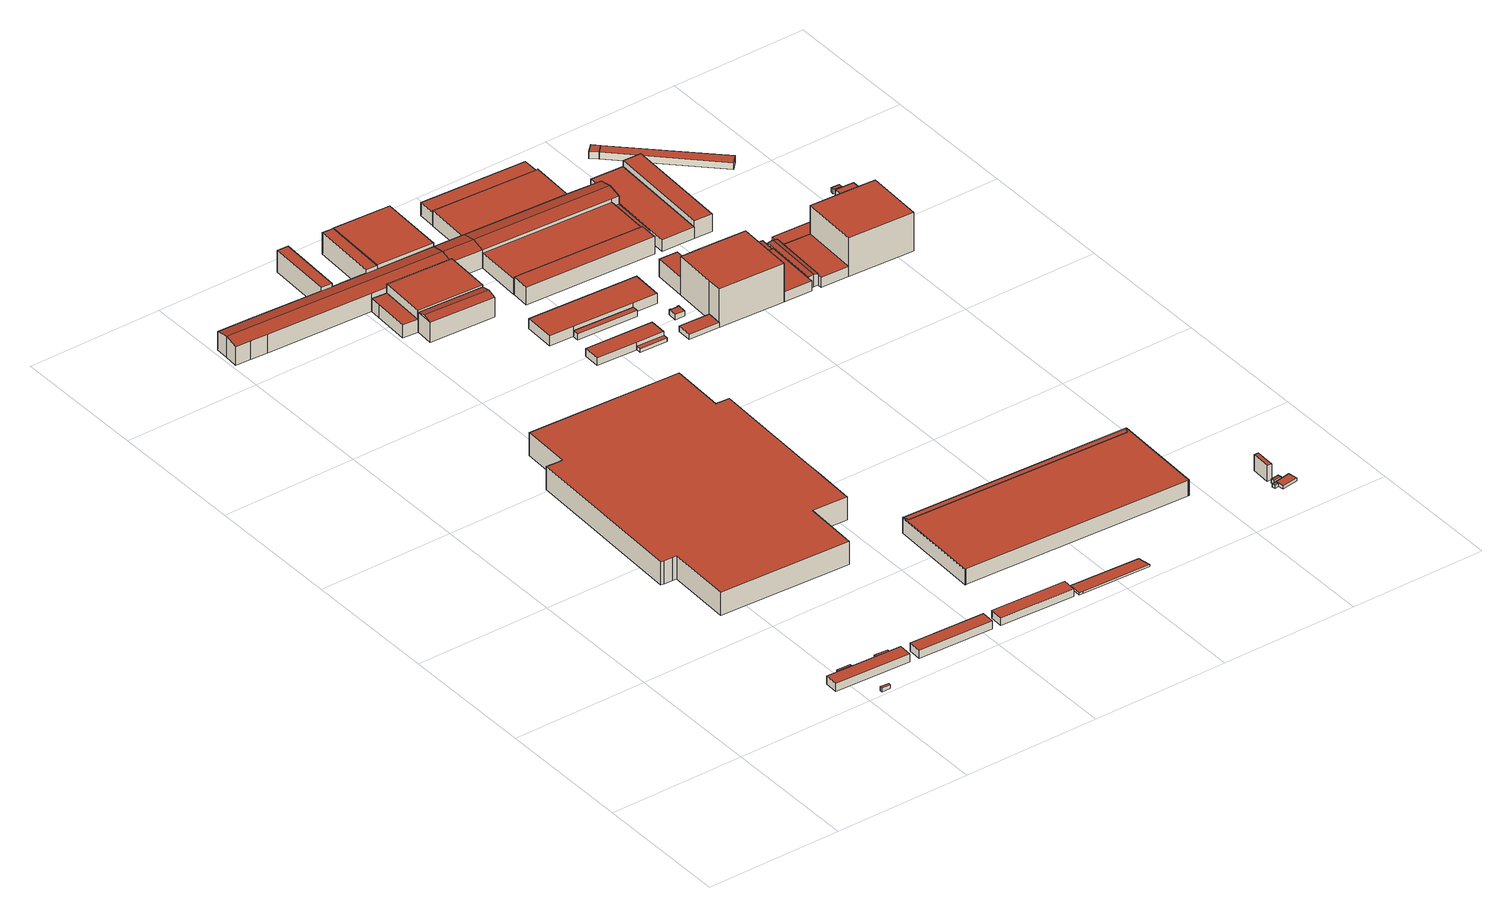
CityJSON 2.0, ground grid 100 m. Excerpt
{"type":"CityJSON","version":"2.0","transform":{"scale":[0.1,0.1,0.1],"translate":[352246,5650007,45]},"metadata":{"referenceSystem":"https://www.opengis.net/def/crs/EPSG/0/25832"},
"CityObjects":{
"building1":{"type":"Building","attributes":{"Geometrietyp2DReferenz":"3000","Gemeindeschluessel":"05315000","function":"31001_9998","roofType":"9999","measuredHeight":3,"storeysAboveGround":1},"address":[{"country":"Germany","locality":"Köln","thoroughfareNumber":"37","thoroughfareName":"Bertha-Sander-Str."}],"geometry":[{"type":"Solid","lod":"2","boundaries":[[[[0,1,2,3]],[[1,4,5,2]],[[0,6,4,1]],[[3,7,6,0]],[[2,5,7,3]],[[4,6,7,5]]]],"semantics":{"surfaces":[{"type":"RoofSurface"},{"type":"WallSurface"},{"type":"GroundSurface"}],"values":[[0,1,1,1,1,2]]}}]},
"building2":{"type":"Building","attributes":{"Gemeindeschluessel":"05315000","Geometrietyp2DReferenz":"3000","function":"31001_1010"},"address":[{"country":"Germany","locality":"Köln","thoroughfareNumber":"20","thoroughfareName":"Bertha-Sander-Str."},{"country":"Germany","locality":"Köln","thoroughfareNumber":"18","thoroughfareName":"Bertha-Sander-Str."}],"children":["building2-1","building2-2","building2-3"]},
"building2-1":{"type":"BuildingPart","attributes":{"roofType":"9999","measuredHeight":6,"storeysAboveGround":6},"parents":["building2"],"geometry":[{"type":"MultiSurface","lod":"2","boundaries":[[[8,9,10,11,12,13,14,15]],[[13,16,17,14]],[[12,18,16,13]],[[19,20,21,18]],[[10,22,21,11]],[[23,24,25,22]],[[8,26,25,9]],[[15,27,26,8]],[[14,17,27,15]],[[12,11,20,19]],[[10,9,24,23]],[[16,18,21,22,25,26,27,17]]],"semantics":{"surfaces":[{"type":"RoofSurface"},{"type":"WallSurface"},{"type":"GroundSurface"}],"values":[0,1,1,1,1,1,1,1,1,1,1,2]}}]},
"building2-2":{"type":"BuildingPart","attributes":{"roofType":"9999","measuredHeight":6,"storeysAboveGround":6},"address":[{"country":"Germany","locality":"Köln","thoroughfareNumber":"20","thoroughfareName":"Bertha-Sander-Str."}],"parents":["building2"],"geometry":[{"type":"MultiSurface","lod":"2","boundaries":[[[28,29,30,31]],[[29,32,33,30]],[[28,24,32,29]],[[28,31,10,9]],[[30,33,23,31]],[[23,24,9,10]],[[32,24,23,33]]],"semantics":{"surfaces":[{"type":"RoofSurface"},{"type":"WallSurface"},{"type":"GroundSurface"}],"values":[0,1,1,1,1,1,2]}}]},
"building2-3":{"type":"BuildingPart","attributes":{"roofType":"9999","measuredHeight":6,"storeysAboveGround":6},"address":[{"country":"Germany","locality":"Köln","thoroughfareNumber":"20","thoroughfareName":"Bertha-Sander-Str."}],"parents":["building2"],"geometry":[{"type":"MultiSurface","lod":"2","boundaries":[[[34,35,36,37]],[[35,38,39,36]],[[34,20,38,35]],[[34,37,12,11]],[[36,39,19,37]],[[19,20,11,12]],[[38,20,19,39]]],"semantics":{"surfaces":[{"type":"RoofSurface"},{"type":"WallSurface"},{"type":"GroundSurface"}],"values":[0,1,1,1,1,1,2]}}]},
"building3":{"type":"Building","attributes":{"Geometrietyp2DReferenz":"3000","Gemeindeschluessel":"05315000","function":"31001_1010","roofType":"9999","measuredHeight":6,"storeysAboveGround":6},"address":[{"country":"Germany","locality":"Köln","thoroughfareNumber":"14","thoroughfareName":"Bertha-Sander-Str."},{"country":"Germany","locality":"Köln","thoroughfareNumber":"16","thoroughfareName":"Bertha-Sander-Str."}],"geometry":[{"type":"Solid","lod":"2","boundaries":[[[[40,41,42,43]],[[41,44,45,42]],[[40,46,44,41]],[[43,47,46,40]],[[42,45,47,43]],[[44,46,47,45]]]],"semantics":{"surfaces":[{"type":"RoofSurface"},{"type":"WallSurface"},{"type":"GroundSurface"}],"values":[[0,1,1,1,1,2]]}}]},
"building4":{"type":"Building","attributes":{"Gemeindeschluessel":"05315000","Geometrietyp2DReferenz":"3000","function":"31001_2051"},"address":[{"country":"Germany","locality":"Köln","thoroughfareNumber":"51","thoroughfareName":"Butzweilerstr."}],"children":["building4-1","building4-2"]},
"building4-1":{"type":"BuildingPart","attributes":{"roofType":"1000","measuredHeight":17.52,"storeysAboveGround":3},"parents":["building4"],"geometry":[{"type":"MultiSurface","lod":"2","boundaries":[[[48,49,50,51]],[[52,53,49,48]],[[54,55,53,52]],[[56,57,55,54]],[[58,59,57,56]],[[60,61,59,58]],[[62,63,61,60]],[[64,65,63,62]],[[66,67,65,64]],[[68,69,67,66]],[[70,71,69,68]],[[72,73,71,70]],[[74,75,73,72]],[[76,77,78,79]],[[80,81,77,76]],[[82,83,81,80]],[[51,50,83,82]],[[80,76,79,74,72,70,68,66,64,62,60,58,56,54,52,48,51,82]],[[49,53,55,57,59,61,63,65,67,69,71,73,75,78,77,81,83,50]],[[84,85,78,75]],[[74,79,86,87]],[[85,84,87,86]]],"semantics":{"surfaces":[{"type":"WallSurface"},{"type":"RoofSurface"},{"type":"GroundSurface"},{"type":"ClosureSurface"}],"values":[0,0,0,0,0,0,0,0,0,0,0,0,0,0,0,0,0,1,2,0,0,3]}}]},
"building4-2":{"type":"BuildingPart","attributes":{"roofType":"1000","measuredHeight":3.52,"storeysAboveGround":3},"address":[{"country":"Germany","locality":"Köln","thoroughfareNumber":"51","thoroughfareName":"Butzweilerstr."}],"parents":["building4"],"geometry":[{"type":"Solid","lod":"2","boundaries":[[[[88,89,84,87]],[[90,91,89,88]],[[86,85,91,90]],[[88,87,86,90]],[[84,89,91,85]],[[86,87,84,85]]]],"semantics":{"surfaces":[{"type":"WallSurface"},{"type":"RoofSurface"},{"type":"GroundSurface"},{"type":"ClosureSurface"}],"values":[[0,0,0,1,2,3]]}}]},
"building5":{"type":"Building","attributes":{"Geometrietyp2DReferenz":"3000","Gemeindeschluessel":"05315000","function":"31001_1010","roofType":"9999","measuredHeight":6,"storeysAboveGround":6},"address":[{"country":"Germany","locality":"Köln","thoroughfareNumber":"12","thoroughfareName":"Bertha-Sander-Str."},{"country":"Germany","locality":"Köln","thoroughfareNumber":"10","thoroughfareName":"Bertha-Sander-Str."}],"geometry":[{"type":"Solid","lod":"2","boundaries":[[[[92,93,94,95]],[[93,96,97,94]],[[92,98,96,93]],[[95,99,98,92]],[[94,97,99,95]],[[96,98,99,97]]]],"semantics":{"surfaces":[{"type":"RoofSurface"},{"type":"WallSurface"},{"type":"GroundSurface"}],"values":[[0,1,1,1,1,2]]}}]},
"building6":{"type":"Building","attributes":{"Geometrietyp2DReferenz":"3000","Gemeindeschluessel":"05315000","function":"31001_2020","roofType":"1000","measuredHeight":16.37,"storeysAboveGround":3},"address":[{"country":"Germany","locality":"Köln","thoroughfareNumber":"1","thoroughfareName":"Am Coloneum"}],"geometry":[{"type":"Solid","lod":"2","boundaries":[[[[100,101,102,103]],[[104,105,101,100]],[[106,107,105,104]],[[103,102,107,106]],[[104,100,103,106]],[[101,105,107,102]]]],"semantics":{"surfaces":[{"type":"WallSurface"},{"type":"RoofSurface"},{"type":"GroundSurface"}],"values":[[0,0,0,0,1,2]]}}]},
"building7":{"type":"Building","attributes":{"Geometrietyp2DReferenz":"3000","Gemeindeschluessel":"05315000","function":"51009_1610","roofType":"1000","measuredHeight":9.9},"geometry":[{"type":"Solid","lod":"2","boundaries":[[[[108,109,110,111]],[[112,113,109,108]],[[114,115,113,112]],[[116,117,115,114]],[[111,110,117,116]],[[114,112,108,111,116]],[[109,113,115,117,110]]]],"semantics":{"surfaces":[{"type":"WallSurface"},{"type":"RoofSurface"},{"type":"GroundSurface"}],"values":[[0,0,0,0,0,1,2]]}}]},
"building8":{"type":"Building","attributes":{"Geometrietyp2DReferenz":"3000","Gemeindeschluessel":"05315000","function":"31001_2020","roofType":"3100","measuredHeight":16.89,"storeysAboveGround":3},"address":[{"country":"Germany","locality":"Köln","thoroughfareNumber":"1","thoroughfareName":"Am Coloneum"}],"geometry":[{"type":"Solid","lod":"2","boundaries":[[[[118,119,120,121]],[[122,123,119,118]],[[124,125,123,122]],[[121,120,125,124]],[[118,126,122]],[[124,127,121]],[[121,127,126,118]],[[122,126,127,124]],[[119,123,125,120]]]],"semantics":{"surfaces":[{"type":"WallSurface"},{"type":"RoofSurface"},{"type":"GroundSurface"}],"values":[[0,0,0,0,0,0,1,1,2]]}}]},
"building9":{"type":"Building","attributes":{"Geometrietyp2DReferenz":"3000","Gemeindeschluessel":"05315000","function":"31001_2020","roofType":"1000","measuredHeight":16.28,"storeysAboveGround":3},"address":[{"country":"Germany","locality":"Köln","thoroughfareNumber":"1","thoroughfareName":"Am Coloneum"}],"geometry":[{"type":"Solid","lod":"2","boundaries":[[[[128,129,130,131]],[[132,133,129,128]],[[134,135,133,132]],[[131,130,135,134]],[[132,128,131,134]],[[129,133,135,130]]]],"semantics":{"surfaces":[{"type":"WallSurface"},{"type":"RoofSurface"},{"type":"GroundSurface"}],"values":[[0,0,0,0,1,2]]}}]},
"building10":{"type":"Building","attributes":{"Geometrietyp2DReferenz":"3000","Gemeindeschluessel":"05315000","function":"31001_2100","roofType":"1000","measuredHeight":16.5,"storeysAboveGround":1},"address":[{"country":"Germany","locality":"Köln","thoroughfareNumber":"1","thoroughfareName":"Am Coloneum"}],"geometry":[{"type":"Solid","lod":"2","boundaries":[[[[136,137,113,138]],[[139,140,137,136]],[[141,119,140,139]],[[142,120,119,141]],[[143,115,120,142]],[[138,113,115,143]],[[142,141,139,136,138,143]],[[137,140,119,120,115,113]]]],"semantics":{"surfaces":[{"type":"WallSurface"},{"type":"RoofSurface"},{"type":"GroundSurface"}],"values":[[0,0,0,0,0,0,1,2]]}}]},
"building11":{"type":"Building","attributes":{"Gemeindeschluessel":"05315000","Geometrietyp2DReferenz":"3000","function":"31001_2020"},"address":[{"country":"Germany","locality":"Köln","thoroughfareNumber":"1","thoroughfareName":"Am Coloneum"}],"children":["building11-1","building11-2","building11-3"]},
"building11-1":{"type":"BuildingPart","attributes":{"roofType":"3100","measuredHeight":16.06},"parents":["building11"],"geometry":[{"type":"Solid","lod":"2","boundaries":[[[[144,145,146,147]],[[148,149,145,144]],[[150,151,149,148]],[[152,153,151,150]],[[154,155,153,152]],[[156,157,155,154]],[[156,154,152,150,158]],[[148,144,147,158,150]],[[159,146,145,149,151,153,155,157]],[[156,160,159,157]],[[158,160,156]],[[160,147,146,159]],[[158,147,160]]]],"semantics":{"surfaces":[{"type":"WallSurface"},{"type":"RoofSurface"},{"type":"GroundSurface"},{"type":"ClosureSurface"}],"values":[[0,0,0,0,0,0,1,1,2,3,3,3,3]]}}]},
"building11-2":{"type":"BuildingPart","attributes":{"roofType":"3100","measuredHeight":16.09},"address":[{"country":"Germany","locality":"Köln","thoroughfareNumber":"1","thoroughfareName":"Am Coloneum"}],"parents":["building11"],"geometry":[{"type":"Solid","lod":"2","boundaries":[[[[147,146,161,162]],[[163,137,157,156]],[[162,164,158,147]],[[156,158,164,163]],[[146,157,137,161]],[[159,157,146]],[[157,159,160,156]],[[147,160,159,146]],[[165,161,137]],[[161,165,166,162]],[[163,166,165,137]],[[160,158,156]],[[160,147,158]],[[166,164,162]],[[166,163,164]]]],"semantics":{"surfaces":[{"type":"WallSurface"},{"type":"RoofSurface"},{"type":"GroundSurface"},{"type":"ClosureSurface"}],"values":[[0,0,1,1,2,0,3,3,0,3,3,3,3,3,3]]}}]},
"building11-3":{"type":"BuildingPart","attributes":{"roofType":"3100","measuredHeight":16.07},"address":[{"country":"Germany","locality":"Köln","thoroughfareNumber":"1","thoroughfareName":"Am Coloneum"}],"parents":["building11"],"geometry":[{"type":"Solid","lod":"2","boundaries":[[[[167,109,113,168]],[[169,170,109,167]],[[171,172,170,169]],[[173,174,172,171]],[[175,176,174,173]],[[177,178,176,175]],[[179,180,178,177]],[[181,107,180,179]],[[182,105,107,181]],[[183,184,105,182]],[[185,186,184,183]],[[187,135,186,185]],[[188,133,135,187]],[[162,161,133,188]],[[168,113,137,163]],[[173,171,169,167,168,163,164,175]],[[162,188,187,185,183,182,181,179,177,175,164]],[[109,170,172,174,176,178,180,107,105,184,186,135,133,161,165,137,113]],[[162,166,165,161]],[[164,166,162]],[[166,163,137,165]],[[164,163,166]]]],"semantics":{"surfaces":[{"type":"WallSurface"},{"type":"RoofSurface"},{"type":"GroundSurface"},{"type":"ClosureSurface"}],"values":[[0,0,0,0,0,0,0,0,0,0,0,0,0,0,0,1,1,2,3,3,3,3]]}}]},
"building12":{"type":"Building","attributes":{"Geometrietyp2DReferenz":"3000","Gemeindeschluessel":"05315000","function":"31001_1130","roofType":"1000","measuredHeight":1.48,"storeysAboveGround":6},"address":[{"country":"Germany","locality":"Köln","thoroughfareNumber":"6","thoroughfareName":"Bertha-Sander-Str."},{"country":"Germany","locality":"Köln","thoroughfareNumber":"8","thoroughfareName":"Bertha-Sander-Str."}],"geometry":[{"type":"Solid","lod":"2","boundaries":[[[[189,190,191,192]],[[193,194,190,189]],[[195,196,194,193]],[[197,198,196,195]],[[199,200,198,197]],[[192,191,200,199]],[[197,195,193,189,192,199]],[[190,194,196,198,200,191]]]],"semantics":{"surfaces":[{"type":"WallSurface"},{"type":"RoofSurface"},{"type":"GroundSurface"}],"values":[[0,0,0,0,0,0,1,2]]}}]},
"building13":{"type":"Building","attributes":{"Geometrietyp2DReferenz":"3000","Gemeindeschluessel":"05315000","function":"31001_2100","roofType":"1000","measuredHeight":16.63,"storeysAboveGround":1},"address":[{"country":"Germany","locality":"Köln","thoroughfareNumber":"1","thoroughfareName":"Am Coloneum"}],"geometry":[{"type":"Solid","lod":"2","boundaries":[[[[201,202,129,203]],[[204,161,202,201]],[[205,133,161,204]],[[203,129,133,205]],[[204,201,203,205]],[[202,161,133,129]]]],"semantics":{"surfaces":[{"type":"WallSurface"},{"type":"RoofSurface"},{"type":"GroundSurface"}],"values":[[0,0,0,0,1,2]]}}]},
"building14":{"type":"Building","attributes":{"Geometrietyp2DReferenz":"3000","Gemeindeschluessel":"05315000","function":"31001_2000","roofType":"1000","measuredHeight":5.51,"storeysAboveGround":1},"address":[{"country":"Germany","locality":"Köln","thoroughfareNumber":"1a","thoroughfareName":"Butzweilerstr."}],"geometry":[{"type":"Solid","lod":"2","boundaries":[[[[206,207,208,209]],[[210,211,207,206]],[[212,213,211,210]],[[214,215,213,212]],[[209,208,215,214]],[[212,210,206,209,214]],[[207,211,213,215,208]]]],"semantics":{"surfaces":[{"type":"WallSurface"},{"type":"RoofSurface"},{"type":"GroundSurface"}],"values":[[0,0,0,0,0,1,2]]}}]},
"building15":{"type":"Building","attributes":{"Geometrietyp2DReferenz":"3000","Gemeindeschluessel":"05315000","function":"31001_2000","roofType":"1000","measuredHeight":2.88,"storeysAboveGround":1},"address":[{"country":"Germany","locality":"Köln","thoroughfareNumber":"1h","thoroughfareName":"Butzweilerstr."}],"geometry":[{"type":"Solid","lod":"2","boundaries":[[[[216,217,218,219]],[[220,221,217,216]],[[222,223,221,220]],[[219,218,223,222]],[[220,216,219,222]],[[217,221,223,218]]]],"semantics":{"surfaces":[{"type":"WallSurface"},{"type":"RoofSurface"},{"type":"GroundSurface"}],"values":[[0,0,0,0,1,2]]}}]},
"building16":{"type":"Building","attributes":{"Geometrietyp2DReferenz":"3000","Gemeindeschluessel":"05315000","function":"31001_2051","roofType":"1000","measuredHeight":11.78,"storeysAboveGround":2},"address":[{"country":"Germany","locality":"Köln","thoroughfareNumber":"49b","thoroughfareName":"Butzweilerstr."},{"country":"Germany","locality":"Köln","thoroughfareNumber":"49a","thoroughfareName":"Butzweilerstr."},{"country":"Germany","locality":"Köln","thoroughfareNumber":"49c","thoroughfareName":"Butzweilerstr."},{"country":"Germany","locality":"Köln","thoroughfareNumber":"49","thoroughfareName":"Butzweilerstr."},{"country":"Germany","locality":"Köln","thoroughfareNumber":"49d","thoroughfareName":"Butzweilerstr."}],"geometry":[{"type":"Solid","lod":"2","boundaries":[[[[224,225,226,227]],[[228,229,225,224]],[[230,231,229,228]],[[232,233,231,230]],[[234,235,233,232]],[[236,237,235,234]],[[238,239,237,236]],[[240,241,239,238]],[[242,243,241,240]],[[244,245,243,242]],[[246,247,245,244]],[[248,249,247,246]],[[250,251,249,248]],[[252,253,251,250]],[[254,255,253,252]],[[256,257,255,254]],[[258,259,257,256]],[[260,261,259,258]],[[262,263,261,260]],[[264,265,263,262]],[[266,267,265,264]],[[268,269,267,266]],[[270,271,269,268]],[[272,273,271,270]],[[227,226,273,272]],[[270,268,266,264,262,260,258,256,254,252,250,248,246,244,242,240,238,236,234,232,230,228,224,227,272]],[[225,229,231,233,235,237,239,241,243,245,247,249,251,253,255,257,259,261,263,265,267,269,271,273,226]]]],"semantics":{"surfaces":[{"type":"WallSurface"},{"type":"RoofSurface"},{"type":"GroundSurface"}],"values":[[0,0,0,0,0,0,0,0,0,0,0,0,0,0,0,0,0,0,0,0,0,0,0,0,0,1,2]]}}]},
"building17":{"type":"Building","attributes":{"Geometrietyp2DReferenz":"3000","Gemeindeschluessel":"05315000","function":"51009_1610","roofType":"1000","measuredHeight":11.68},"geometry":[{"type":"Solid","lod":"2","boundaries":[[[[274,275,226,276]],[[277,225,275,274]],[[278,279,225,277]],[[280,229,279,278]],[[281,282,229,280]],[[283,231,282,281]],[[284,253,231,283]],[[285,286,253,284]],[[287,288,286,285]],[[289,255,288,287]],[[290,291,255,289]],[[292,257,291,290]],[[293,259,257,292]],[[294,261,259,293]],[[295,263,261,294]],[[296,265,263,295]],[[297,267,265,296]],[[298,299,267,297]],[[300,269,299,298]],[[301,271,269,300]],[[302,273,271,301]],[[276,226,273,302]],[[301,300,298,297,296,295,294,293,292,290,289,287,285,284,283,281,280,278,277,274,276,302]],[[275,225,279,229,282,231,253,286,288,255,291,257,259,261,263,265,267,299,269,271,273,226]]]],"semantics":{"surfaces":[{"type":"WallSurface"},{"type":"RoofSurface"},{"type":"GroundSurface"}],"values":[[0,0,0,0,0,0,0,0,0,0,0,0,0,0,0,0,0,0,0,0,0,0,1,2]]}}]},
"building18":{"type":"Building","attributes":{"Gemeindeschluessel":"05315000","Geometrietyp2DReferenz":"3000","function":"31001_2143"},"address":[{"country":"Germany","locality":"Köln","thoroughfareNumber":"1a","thoroughfareName":"Butzweilerstr."}],"children":["building18-1","building18-2"]},
"building18-1":{"type":"BuildingPart","attributes":{"roofType":"1000","measuredHeight":7.35,"storeysAboveGround":1},"parents":["building18"],"geometry":[{"type":"MultiSurface","lod":"2","boundaries":[[[303,304,305,306]],[[307,308,304,303]],[[309,310,308,307]],[[311,312,310,309]],[[313,314,312,311]],[[309,307,303,306,313,311]],[[305,304,308,310,312,314]],[[313,306,315,316]],[[305,314,316,315]]],"semantics":{"surfaces":[{"type":"WallSurface"},{"type":"RoofSurface"},{"type":"GroundSurface"},{"type":"ClosureSurface"}],"values":[0,0,0,0,0,1,2,0,3]}}]},
"building18-2":{"type":"BuildingPart","attributes":{"roofType":"1000","measuredHeight":4.4,"storeysAboveGround":1},"address":[{"country":"Germany","locality":"Köln","thoroughfareNumber":"1a","thoroughfareName":"Butzweilerstr."}],"parents":["building18"],"geometry":[{"type":"Solid","lod":"2","boundaries":[[[[317,318,314,316]],[[319,320,318,317]],[[315,305,320,319]],[[317,316,315,319]],[[314,318,320,305]],[[315,316,314,305]]]],"semantics":{"surfaces":[{"type":"WallSurface"},{"type":"RoofSurface"},{"type":"GroundSurface"},{"type":"ClosureSurface"}],"values":[[0,0,0,1,2,3]]}}]},
"building19":{"type":"Building","attributes":{"Geometrietyp2DReferenz":"3000","Gemeindeschluessel":"05315000","function":"31001_2000","roofType":"1000","measuredHeight":4.09,"storeysAboveGround":1},"address":[{"country":"Germany","locality":"Köln","thoroughfareNumber":"1","thoroughfareName":"Am Coloneum"}],"geometry":[{"type":"Solid","lod":"2","boundaries":[[[[321,322,323,324]],[[325,326,322,321]],[[327,328,326,325]],[[324,323,328,327]],[[325,321,324,327]],[[322,326,328,323]]]],"semantics":{"surfaces":[{"type":"WallSurface"},{"type":"RoofSurface"},{"type":"GroundSurface"}],"values":[[0,0,0,0,1,2]]}}]},
"building20":{"type":"Building","attributes":{"Geometrietyp2DReferenz":"3000","Gemeindeschluessel":"05315000","function":"31001_2000","roofType":"1000","measuredHeight":3.94,"storeysAboveGround":1},"address":[{"country":"Germany","locality":"Köln","thoroughfareNumber":"1a","thoroughfareName":"Butzweilerstr."}],"geometry":[{"type":"Solid","lod":"2","boundaries":[[[[329,330,331,332]],[[333,334,330,329]],[[335,336,334,333]],[[337,338,336,335]],[[339,340,338,337]],[[341,342,340,339]],[[343,344,342,341]],[[332,331,344,343]],[[341,339,337,335,333,329,332,343]],[[330,334,336,338,340,342,344,331]]]],"semantics":{"surfaces":[{"type":"WallSurface"},{"type":"RoofSurface"},{"type":"GroundSurface"}],"values":[[0,0,0,0,0,0,0,0,1,2]]}}]},
"building21":{"type":"Building","attributes":{"Geometrietyp2DReferenz":"3000","Gemeindeschluessel":"05315000","function":"31001_2020","roofType":"1000","measuredHeight":13.31,"storeysAboveGround":3},"address":[{"country":"Germany","locality":"Köln","thoroughfareNumber":"1","thoroughfareName":"Am Coloneum"}],"geometry":[{"type":"Solid","lod":"2","boundaries":[[[[345,346,347,348]],[[349,350,346,345]],[[351,352,350,349]],[[348,347,352,351]],[[349,345,348,351]],[[346,350,352,347]]]],"semantics":{"surfaces":[{"type":"WallSurface"},{"type":"RoofSurface"},{"type":"GroundSurface"}],"values":[[0,0,0,0,1,2]]}}]},
"building22":{"type":"Building","attributes":{"Geometrietyp2DReferenz":"3000","Gemeindeschluessel":"05315000","function":"31001_2100","roofType":"1000","measuredHeight":11.68,"storeysAboveGround":1},"address":[{"country":"Germany","locality":"Köln","thoroughfareNumber":"1","thoroughfareName":"Am Coloneum"}],"geometry":[{"type":"Solid","lod":"2","boundaries":[[[[353,155,157,354]],[[355,356,155,353]],[[357,346,356,355]],[[358,347,346,357]],[[359,360,347,358]],[[354,157,360,359]],[[358,357,355,353,354,359]],[[155,356,346,347,360,157]]]],"semantics":{"surfaces":[{"type":"WallSurface"},{"type":"RoofSurface"},{"type":"GroundSurface"}],"values":[[0,0,0,0,0,0,1,2]]}}]},
"building23":{"type":"Building","attributes":{"Geometrietyp2DReferenz":"3000","Gemeindeschluessel":"05315000","function":"31001_2100","roofType":"1000","measuredHeight":11.68,"storeysAboveGround":1},"address":[{"country":"Germany","locality":"Köln","thoroughfareNumber":"1","thoroughfareName":"Am Coloneum"}],"geometry":[{"type":"Solid","lod":"2","boundaries":[[[[361,362,363,364]],[[365,366,362,361]],[[367,368,366,365]],[[369,145,368,367]],[[370,146,145,369]],[[364,363,146,370]],[[369,367,365,361,364,370]],[[362,366,368,145,146,363]]]],"semantics":{"surfaces":[{"type":"WallSurface"},{"type":"RoofSurface"},{"type":"GroundSurface"}],"values":[[0,0,0,0,0,0,1,2]]}}]},
"building24":{"type":"Building","attributes":{"Geometrietyp2DReferenz":"3000","Gemeindeschluessel":"05315000","function":"31001_2020","roofType":"1000","measuredHeight":9.93,"storeysAboveGround":3},"address":[{"country":"Germany","locality":"Köln","thoroughfareNumber":"1","thoroughfareName":"Am Coloneum"}],"geometry":[{"type":"Solid","lod":"2","boundaries":[[[[371,372,373,374]],[[375,366,372,371]],[[376,362,366,375]],[[374,373,362,376]],[[375,371,374,376]],[[372,366,362,373]]]],"semantics":{"surfaces":[{"type":"WallSurface"},{"type":"RoofSurface"},{"type":"GroundSurface"}],"values":[[0,0,0,0,1,2]]}}]},
"building25":{"type":"Building","attributes":{"Gemeindeschluessel":"05315000","Geometrietyp2DReferenz":"3000","function":"31001_2100"},"address":[{"country":"Germany","locality":"Köln","thoroughfareNumber":"1","thoroughfareName":"Am Coloneum"}],"children":["building25-1","building25-2"]},
"building25-1":{"type":"BuildingPart","attributes":{"roofType":"1000","measuredHeight":29.25,"storeysAboveGround":1},"parents":["building25"],"geometry":[{"type":"MultiSurface","lod":"2","boundaries":[[[377,322,326,378]],[[379,380,322,377]],[[381,382,380,379]],[[383,384,382,381]],[[385,386,384,383]],[[387,388,386,385]],[[389,390,391,392]],[[378,326,390,389]],[[392,387,385,383,381,379,377,378,389]],[[322,380,382,384,386,388,391,390,326]],[[393,394,391,388]],[[387,392,395,396]],[[396,395,394,393]]],"semantics":{"surfaces":[{"type":"WallSurface"},{"type":"RoofSurface"},{"type":"GroundSurface"},{"type":"ClosureSurface"}],"values":[0,0,0,0,0,0,0,0,1,2,0,0,3]}}]},
"building25-2":{"type":"BuildingPart","attributes":{"roofType":"1000","measuredHeight":7.58,"storeysAboveGround":1},"address":[{"country":"Germany","locality":"Köln","thoroughfareNumber":"1","thoroughfareName":"Am Coloneum"}],"parents":["building25"],"geometry":[{"type":"Solid","lod":"2","boundaries":[[[[397,398,393,396]],[[399,400,398,397]],[[401,402,400,399]],[[403,404,402,401]],[[395,394,404,403]],[[401,399,397,396,395,403]],[[393,398,400,402,404,394]],[[395,396,393,394]]]],"semantics":{"surfaces":[{"type":"WallSurface"},{"type":"RoofSurface"},{"type":"GroundSurface"},{"type":"ClosureSurface"}],"values":[[0,0,0,0,0,1,2,3]]}}]},
"building26":{"type":"Building","attributes":{"name":"MMC Fernsehstudios \"Coloneum\"","Gemeindeschluessel":"05315000","Geometrietyp2DReferenz":"3000","function":"31001_2020"},"address":[{"country":"Germany","locality":"Köln","thoroughfareNumber":"1","thoroughfareName":"Am Coloneum"}],"children":["building26-1","building26-2"]},
"building26-1":{"type":"BuildingPart","attributes":{"roofType":"1000","measuredHeight":13.41,"storeysAboveGround":4},"parents":["building26"],"geometry":[{"type":"MultiSurface","lod":"2","boundaries":[[[405,406,382,407]],[[408,409,406,405]],[[410,411,409,408]],[[407,382,384,412]],[[410,408,405,407,412]],[[406,409,411,384,382]],[[413,414,384,411]],[[410,412,415,416]],[[416,415,414,413]]],"semantics":{"surfaces":[{"type":"WallSurface"},{"type":"RoofSurface"},{"type":"GroundSurface"},{"type":"ClosureSurface"}],"values":[0,0,0,0,1,2,0,0,3]}}]},
"building26-2":{"type":"BuildingPart","attributes":{"roofType":"1000","measuredHeight":6.77,"storeysAboveGround":4},"address":[{"country":"Germany","locality":"Köln","thoroughfareNumber":"1","thoroughfareName":"Am Coloneum"}],"parents":["building26"],"geometry":[{"type":"Solid","lod":"2","boundaries":[[[[417,418,393,419]],[[415,414,418,417]],[[420,421,413,416]],[[422,423,421,420]],[[424,398,423,422]],[[419,393,398,424]],[[422,420,416,415,417,419,424]],[[418,414,413,421,423,398,393]],[[415,416,413,414]]]],"semantics":{"surfaces":[{"type":"WallSurface"},{"type":"RoofSurface"},{"type":"GroundSurface"},{"type":"ClosureSurface"}],"values":[[0,0,0,0,0,0,1,2,3]]}}]},
"building27":{"type":"Building","attributes":{"Geometrietyp2DReferenz":"3000","Gemeindeschluessel":"05315000","function":"51009_1610","roofType":"1000","measuredHeight":8.2},"geometry":[{"type":"Solid","lod":"2","boundaries":[[[[425,426,155,427]],[[428,429,426,425]],[[430,356,429,428]],[[427,155,356,430]],[[428,425,427,430]],[[426,429,356,155]]]],"semantics":{"surfaces":[{"type":"WallSurface"},{"type":"RoofSurface"},{"type":"GroundSurface"}],"values":[[0,0,0,0,1,2]]}}]},
"building28":{"type":"Building","attributes":{"Geometrietyp2DReferenz":"3000","Gemeindeschluessel":"05315000","function":"31001_2000","roofType":"1000","measuredHeight":2.85,"storeysAboveGround":1},"address":[{"country":"Germany","locality":"Köln","thoroughfareNumber":"50","thoroughfareName":"Butzweilerstr."}],"geometry":[{"type":"Solid","lod":"2","boundaries":[[[[431,432,433,434]],[[435,436,432,431]],[[437,438,436,435]],[[434,433,438,437]],[[435,431,434,437]],[[432,436,438,433]]]],"semantics":{"surfaces":[{"type":"WallSurface"},{"type":"RoofSurface"},{"type":"GroundSurface"}],"values":[[0,0,0,0,1,2]]}}]},
"building29":{"type":"Building","attributes":{"Geometrietyp2DReferenz":"3000","Gemeindeschluessel":"05315000","function":"31001_2100","roofType":"1000","measuredHeight":8.7,"storeysAboveGround":1},"address":[{"country":"Germany","locality":"Köln","thoroughfareNumber":"1","thoroughfareName":"Am Coloneum"}],"geometry":[{"type":"Solid","lod":"2","boundaries":[[[[439,426,429,440]],[[441,442,426,439]],[[443,444,442,441]],[[445,446,444,443]],[[447,448,446,445]],[[449,450,448,447]],[[451,452,450,449]],[[453,454,452,451]],[[440,429,454,453]],[[451,449,447,445,443,441,439,440,453]],[[426,442,444,446,448,450,452,454,429]]]],"semantics":{"surfaces":[{"type":"WallSurface"},{"type":"RoofSurface"},{"type":"GroundSurface"}],"values":[[0,0,0,0,0,0,0,0,0,1,2]]}}]},
"building30":{"type":"Building","attributes":{"Gemeindeschluessel":"05315000","Geometrietyp2DReferenz":"3000","function":"31001_2140"},"address":[{"country":"Germany","locality":"Köln","thoroughfareNumber":"50","thoroughfareName":"Butzweilerstr."}],"children":["building30-1","building30-2"]},
"building30-1":{"type":"BuildingPart","attributes":{"roofType":"1000","measuredHeight":2.58,"storeysAboveGround":1},"parents":["building30"],"geometry":[{"type":"Solid","lod":"2","boundaries":[[[[455,456,457,458]],[[459,460,456,455]],[[461,462,460,459]],[[463,464,462,461]],[[459,455,458,463,461]],[[457,456,460,462,464]],[[463,458,457,464]]]],"semantics":{"surfaces":[{"type":"WallSurface"},{"type":"RoofSurface"},{"type":"GroundSurface"},{"type":"ClosureSurface"}],"values":[[0,0,0,0,1,2,3]]}}]},
"building30-2":{"type":"BuildingPart","attributes":{"roofType":"1000","measuredHeight":2.53,"storeysAboveGround":1},"address":[{"country":"Germany","locality":"Köln","thoroughfareNumber":"50","thoroughfareName":"Butzweilerstr."}],"parents":["building30"],"geometry":[{"type":"Solid","lod":"2","boundaries":[[[[465,466,464,463]],[[467,468,466,465]],[[458,457,468,467]],[[465,463,458,467]],[[464,466,468,457]],[[463,464,457,458]]]],"semantics":{"surfaces":[{"type":"WallSurface"},{"type":"RoofSurface"},{"type":"GroundSurface"},{"type":"ClosureSurface"}],"values":[[0,0,0,1,2,3]]}}]},
"building31":{"type":"Building","attributes":{"Geometrietyp2DReferenz":"3000","Gemeindeschluessel":"05315000","function":"31001_2143","roofType":"1000","measuredHeight":12,"storeysAboveGround":1},"address":[{"country":"Germany","locality":"Köln","thoroughfareNumber":"50","thoroughfareName":"Butzweilerstr."}],"geometry":[{"type":"Solid","lod":"2","boundaries":[[[[469,470,471,472]],[[473,474,470,469]],[[475,476,474,473]],[[472,471,476,475]],[[473,469,472,475]],[[470,474,476,471]]]],"semantics":{"surfaces":[{"type":"WallSurface"},{"type":"RoofSurface"},{"type":"GroundSurface"}],"values":[[0,0,0,0,1,2]]}}]},
"building32":{"type":"Building","attributes":{"Geometrietyp2DReferenz":"3000","Gemeindeschluessel":"05315000","function":"51009_1610","roofType":"3100","measuredHeight":9.12},"geometry":[{"type":"Solid","lod":"2","boundaries":[[[[477,478,479,480]],[[481,482,478,477]],[[483,484,482,481]],[[485,486,484,483]],[[487,488,486,485]],[[489,490,488,487]],[[491,492,490,489]],[[493,494,492,491]],[[495,496,494,493]],[[480,479,496,495]],[[487,485,483,481,477,489]],[[480,495,493,491,489,477]],[[478,482,484,486,488,490,492,494,496,479]]]],"semantics":{"surfaces":[{"type":"WallSurface"},{"type":"RoofSurface"},{"type":"GroundSurface"}],"values":[[0,0,0,0,0,0,0,0,0,0,1,1,2]]}}]},
"building33":{"type":"Building","attributes":{"Geometrietyp2DReferenz":"3000","Gemeindeschluessel":"05315000","function":"31001_2020","roofType":"1000","measuredHeight":13.34,"storeysAboveGround":4},"address":[{"country":"Germany","locality":"Köln","thoroughfareNumber":"1","thoroughfareName":"Am Coloneum"}],"geometry":[{"type":"Solid","lod":"2","boundaries":[[[[497,498,499,500]],[[501,502,498,497]],[[503,504,502,501]],[[500,499,504,503]],[[501,497,500,503]],[[498,502,504,499]]]],"semantics":{"surfaces":[{"type":"WallSurface"},{"type":"RoofSurface"},{"type":"GroundSurface"}],"values":[[0,0,0,0,1,2]]}}]},
"building34":{"type":"Building","attributes":{"Gemeindeschluessel":"05315000","Geometrietyp2DReferenz":"3000","function":"31001_2100"},"address":[{"country":"Germany","locality":"Köln","thoroughfareNumber":"1","thoroughfareName":"Am Coloneum"}],"children":["building34-1","building34-2"]},
"building34-1":{"type":"BuildingPart","attributes":{"roofType":"1000","measuredHeight":29.25,"storeysAboveGround":2},"parents":["building34"],"geometry":[{"type":"MultiSurface","lod":"2","boundaries":[[[505,506,507,508]],[[509,510,511,512]],[[513,514,510,509]],[[515,516,514,513]],[[517,518,516,515]],[[519,520,518,517]],[[508,507,520,519]],[[517,515,513,509,512,505,508,519]],[[506,511,510,514,516,518,520,507]],[[521,522,511,506]],[[505,512,523,524]],[[524,523,522,521]]],"semantics":{"surfaces":[{"type":"WallSurface"},{"type":"RoofSurface"},{"type":"GroundSurface"},{"type":"ClosureSurface"}],"values":[0,0,0,0,0,0,0,1,2,0,0,3]}}]},
"building34-2":{"type":"BuildingPart","attributes":{"roofType":"1000","measuredHeight":7.6,"storeysAboveGround":2},"address":[{"country":"Germany","locality":"Köln","thoroughfareNumber":"1","thoroughfareName":"Am Coloneum"}],"parents":["building34"],"geometry":[{"type":"Solid","lod":"2","boundaries":[[[[525,526,527,528]],[[529,530,526,525]],[[523,522,530,529]],[[531,532,521,524]],[[528,527,532,531]],[[524,523,529,525,528,531]],[[526,530,522,521,532,527]],[[523,524,521,522]]]],"semantics":{"surfaces":[{"type":"WallSurface"},{"type":"RoofSurface"},{"type":"GroundSurface"},{"type":"ClosureSurface"}],"values":[[0,0,0,0,0,1,2,3]]}}]},
"building35":{"type":"Building","attributes":{"Gemeindeschluessel":"05315000","Geometrietyp2DReferenz":"3000","function":"31001_2020"},"address":[{"country":"Germany","locality":"Köln","thoroughfareNumber":"1","thoroughfareName":"Am Coloneum"}],"children":["building35-1","building35-2"]},
"building35-1":{"type":"BuildingPart","attributes":{"roofType":"1000","measuredHeight":13.45,"storeysAboveGround":4},"parents":["building35"],"geometry":[{"type":"MultiSurface","lod":"2","boundaries":[[[533,534,535,536]],[[537,538,534,533]],[[539,516,538,537]],[[540,514,516,539]],[[537,533,536,540,539]],[[535,534,538,516,514]],[[541,542,535,514]],[[540,536,543,544]],[[544,543,542,541]]],"semantics":{"surfaces":[{"type":"WallSurface"},{"type":"RoofSurface"},{"type":"GroundSurface"},{"type":"ClosureSurface"}],"values":[0,0,0,0,1,2,0,0,3]}}]},
"building35-2":{"type":"BuildingPart","attributes":{"roofType":"1000","measuredHeight":6.74,"storeysAboveGround":4},"address":[{"country":"Germany","locality":"Köln","thoroughfareNumber":"1","thoroughfareName":"Am Coloneum"}],"parents":["building35"],"geometry":[{"type":"Solid","lod":"2","boundaries":[[[[545,546,547,548]],[[543,542,546,545]],[[549,550,541,544]],[[551,522,550,549]],[[552,530,522,551]],[[548,547,530,552]],[[551,549,544,543,545,548,552]],[[546,542,541,550,522,530,547]],[[543,544,541,542]]]],"semantics":{"surfaces":[{"type":"WallSurface"},{"type":"RoofSurface"},{"type":"GroundSurface"},{"type":"ClosureSurface"}],"values":[[0,0,0,0,0,0,1,2,3]]}}]},
"building36":{"type":"Building","attributes":{"Gemeindeschluessel":"05315000","Geometrietyp2DReferenz":"3000","function":"31001_2000"},"address":[{"country":"Germany","locality":"Köln","thoroughfareNumber":"1a","thoroughfareName":"Butzweilerstr."}],"children":["building36-1","building36-2"]},
"building36-1":{"type":"BuildingPart","attributes":{"roofType":"1000","measuredHeight":5.2,"storeysAboveGround":1},"parents":["building36"],"geometry":[{"type":"Solid","lod":"2","boundaries":[[[[553,554,555,556]],[[557,558,554,553]],[[559,560,558,557]],[[553,556,559,557]],[[555,554,558,560]],[[559,556,555,560]]]],"semantics":{"surfaces":[{"type":"WallSurface"},{"type":"RoofSurface"},{"type":"GroundSurface"},{"type":"ClosureSurface"}],"values":[[0,0,0,1,2,3]]}}]},
"building36-2":{"type":"BuildingPart","attributes":{"roofType":"1000","measuredHeight":5.19,"storeysAboveGround":1},"address":[{"country":"Germany","locality":"Köln","thoroughfareNumber":"1a","thoroughfareName":"Butzweilerstr."}],"parents":["building36"],"geometry":[{"type":"Solid","lod":"2","boundaries":[[[[556,555,561,562]],[[563,564,560,559]],[[562,561,564,563]],[[559,556,562,563]],[[555,560,564,561]],[[559,560,555,556]]]],"semantics":{"surfaces":[{"type":"WallSurface"},{"type":"RoofSurface"},{"type":"GroundSurface"},{"type":"ClosureSurface"}],"values":[[0,0,0,1,2,3]]}}]},
"building37":{"type":"Building","attributes":{"Geometrietyp2DReferenz":"3000","Gemeindeschluessel":"05315000","function":"31001_1110","roofType":"1000","measuredHeight":3.4,"storeysAboveGround":1},"address":[{"country":"Germany","locality":"Köln","thoroughfareNumber":"1e","thoroughfareName":"Butzweilerstr."}],"geometry":[{"type":"Solid","lod":"2","boundaries":[[[[565,566,567,568]],[[569,570,566,565]],[[571,572,570,569]],[[568,567,572,571]],[[569,565,568,571]],[[566,570,572,567]]]],"semantics":{"surfaces":[{"type":"WallSurface"},{"type":"RoofSurface"},{"type":"GroundSurface"}],"values":[[0,0,0,0,1,2]]}}]}
},
"vertices":[
[1165,5,53],[1166,25,53],[1103,28,53],[1102,8,53],[1166,25,23],[1103,28,23],[1165,5,23],[1102,8,23],
[1442,265,79],[1354,269,79],[1252,273,79],[1073,280,79],[970,285,79],[883,288,79],[879,190,79],[1438,167,79],[883,288,19],[879,190,19],[970,285,19],[970,285,22],[1073,280,22],[1073,280,19],[1252,273,19],[1252,273,20],[1354,269,20],[1354,269,19],[1442,265,19],[1438,167,19],
[1354,269,80],[1355,285,80],[1253,289,80],[1252,273,80],[1355,285,20],[1253,289,20],
[1073,280,82],[1073,297,82],[971,301,82],[970,285,82],[1073,297,22],[971,301,22],
[2059,141,79],[2063,239,79],[1511,261,79],[1507,163,79],[2063,239,19],[1511,261,19],[2059,141,19],[1507,163,19],
[832,1766,179],[832,1766,4],[812,1286,4],[812,1286,179],[803,1767,179],[803,1767,4],[738,1770,179],[738,1770,4],[712,1771,179],[712,1771,4],[763,3018,179],[763,3018,4],[789,3017,179],[789,3017,4],[850,3014,179],[850,3014,4],[883,3013,179],[883,3013,4],[897,3373,179],[897,3373,4],[2025,3327,179],[2025,3327,4],[2008,2924,179],[2008,2924,4],[2109,2920,179],[2109,2920,4],[2075,2085,179],[2075,2085,4],[2057,1635,179],[2057,1635,4],[2068,1920,4],[2068,1920,179],[1796,1646,179],[1796,1646,4],[1780,1247,179],[1780,1247,4],[2075,2085,28],[2068,1920,28],[2068,1920,63],[2075,2085,63],
[2134,2082,63],[2134,2082,28],[2127,1918,63],[2127,1918,28],
[2671,116,78],[2675,214,78],[2128,237,78],[2124,139,78],[2675,214,18],[2128,237,18],[2671,116,18],[2124,139,18],
[890,5851,197],[890,5851,34],[809,5855,34],[809,5855,197],[868,5368,197],[868,5368,34],[787,5372,197],[787,5372,34],
[1021,5160,133],[1021,5160,34],[1017,5085,34],[1017,5085,133],[1132,5154,133],[1132,5154,34],[1116,4812,133],[1116,4812,34],[1004,4818,133],[1004,4818,34],
[1602,4789,185],[1602,4789,34],[1118,4812,34],[1118,4812,185],[1595,4655,185],[1595,4655,34],[1112,4678,185],[1112,4678,34],[1599,4722,202],[1115,4745,202],
[1229,5835,197],[1229,5835,34],[1148,5839,34],[1148,5839,197],[1206,5352,197],[1206,5352,34],[1125,5356,197],[1125,5356,34],
[1620,5131,199],[1620,5131,34],[1132,5154,199],[1603,4789,199],[1603,4789,34],[1602,4789,199],[1118,4812,199],[1116,4812,199],
[2648,5284,172],[2648,5284,34],[1861,5321,34],[1861,5321,173],[2884,5269,173],[2884,5269,34],[2879,5171,194],[2879,5171,34],[2875,5073,173],[2875,5073,34],[2818,5075,172],[2818,5075,34],[1851,5120,173],[1851,5120,34],[1856,5221,194],[1856,5221,34],[1856,5221,173],
[1629,5332,34],[1629,5332,173],[1620,5131,173],[1624,5232,194],[1624,5232,34],[1624,5232,173],
[1021,5160,173],[1132,5154,173],[239,5197,173],[239,5197,34],[114,5203,173],[114,5203,34],[0,5208,173],[0,5208,34],[5,5308,194],[5,5308,34],[10,5409,173],[10,5409,34],[245,5398,173],[245,5398,34],[787,5372,173],[868,5368,173],[926,5365,173],[926,5365,34],[1066,5359,173],[1066,5359,34],[1125,5356,173],[1206,5352,173],
[2746,209,31],[2746,209,16],[2716,211,16],[2716,211,31],[3228,186,31],[3228,186,16],[3245,91,31],[3245,91,16],[2742,111,31],[2742,111,16],[2712,112,31],[2712,112,16],
[1652,5815,200],[1652,5815,34],[1229,5835,200],[1629,5332,200],[1206,5352,200],
[2294,3962,91],[2294,3962,35],[1794,3984,35],[1794,3984,91],[2290,3836,91],[2290,3836,35],[2086,3845,91],[2086,3845,35],[1791,3857,91],[1791,3857,35],
[2290,3836,65],[2290,3836,36],[2086,3845,36],[2086,3845,65],[2288,3799,65],[2288,3799,36],[2085,3805,65],[2085,3805,36],
[2236,1299,136],[2236,1299,18],[2235,1298,18],[2235,1298,136],[2237,1300,136],[2237,1300,18],[2238,1301,136],[2238,1301,18],[2240,1301,136],[2240,1301,18],[2241,1300,136],[2241,1300,18],[2242,1299,136],[2242,1299,18],[2242,1298,136],[2242,1298,18],[2252,1260,136],[2252,1260,18],[3903,1193,136],[3903,1193,18],[3915,1230,136],[3915,1230,18],[3916,1231,136],[3916,1231,18],[3917,1232,136],[3917,1232,18],[3918,1233,136],[3918,1233,18],[3919,1233,136],[3919,1233,18],[3921,1232,136],[3921,1232,18],[3922,1231,136],[3922,1231,18],[3922,1230,136],[3922,1230,18],[3922,1229,136],[3922,1229,18],[3895,551,136],[3895,551,18],[3890,551,136],[3890,551,18],[3890,554,136],[3890,554,18],[2213,622,136],[2213,622,18],[2213,619,136],[2213,619,18],[2208,619,136],[2208,619,18],
[2236,1298,135],[2236,1298,18],[2235,1298,135],[2236,1299,135],[2236,1300,135],[2236,1300,18],[2237,1300,135],[2238,1300,135],[2238,1300,18],[2238,1301,135],[3919,1233,135],[3920,1233,135],[3920,1233,18],[3920,1232,135],[3920,1232,18],[3921,1232,135],[3922,1232,135],[3922,1232,18],[3922,1231,135],[3922,1230,135],[3922,1229,135],[3895,551,135],[3890,551,135],[3890,554,135],[2365,616,135],[2365,616,18],[2213,622,135],[2213,619,135],[2208,619,135],
[1680,4204,109],[1680,4204,35],[1859,4195,35],[1859,4195,109],[1689,4431,109],[1689,4431,35],[2498,4393,109],[2498,4393,35],[2488,4166,109],[2488,4166,35],[2309,4174,109],[2309,4174,35],[1859,4195,79],[2309,4174,79],
[2306,4128,79],[2306,4128,35],[1857,4149,79],[1857,4149,35],
[2644,3836,74],[2644,3836,33],[2418,3847,33],[2418,3847,74],[2639,3728,74],[2639,3728,33],[2413,3738,74],[2413,3738,33],
[2483,4024,75],[2483,4024,35],[2474,4024,35],[2474,4024,75],[2482,4018,75],[2482,4018,35],[2536,4017,75],[2536,4017,35],[2536,4022,75],[2536,4022,35],[2545,4022,75],[2545,4022,35],[2542,3954,75],[2542,3954,35],[2471,3956,75],[2471,3956,35],
[2800,4733,167],[2800,4733,34],[1837,4778,34],[1837,4778,167],[2794,4599,167],[2794,4599,34],[1830,4644,167],[1830,4644,34],
[2818,5075,151],[1851,5120,151],[2802,4733,151],[2802,4733,34],[2800,4733,151],[1837,4778,151],[1835,4778,151],[1835,4778,34],
[1879,5668,151],[1879,5668,34],[1877,5668,34],[1877,5668,151],[2662,5631,151],[2662,5631,34],[2664,5631,151],[2664,5631,34],[2648,5284,151],[1861,5321,151],
[2669,5765,133],[2669,5765,34],[1885,5802,34],[1885,5802,133],[2662,5631,133],[1879,5668,133],
[2644,3836,326],[2639,3728,326],[2659,4153,326],[2659,4153,33],[2660,4153,326],[2660,4153,33],[2797,4146,326],[2797,4146,33],[3146,4130,326],[3146,4130,33],[3146,4129,326],[3146,4129,33],[3126,3705,326],[3126,3705,33],[3126,3706,33],[3126,3706,326],[3146,4129,34],[3126,3706,34],[3126,3706,110],[3146,4129,110],
[3353,4119,110],[3353,4119,34],[3354,4119,110],[3354,4119,34],[3336,3728,110],[3336,3728,34],[3334,3696,110],[3334,3696,34],
[2671,4389,167],[2671,4389,33],[2660,4153,167],[2808,4383,167],[2808,4383,33],[2802,4263,167],[2802,4263,33],[2797,4146,167],[2802,4263,34],[2797,4146,34],[2797,4146,101],[2802,4263,101],
[3146,4130,101],[3146,4130,34],[3146,4129,101],[3359,4237,101],[3359,4237,34],[3356,4178,101],[3356,4178,34],[3353,4119,101],
[2872,5072,116],[2872,5072,34],[2818,5075,116],[2856,4730,116],[2856,4730,34],[2802,4733,116],
[4418,296,85],[4418,296,56],[4413,321,56],[4413,321,85],[4357,286,85],[4357,286,56],[4353,310,85],[4353,310,56],
[2872,5072,121],[2856,4730,121],[2882,5273,121],[2882,5273,34],[2887,5381,121],[2887,5381,34],[3128,5370,121],[3128,5370,34],[3128,5368,121],[3128,5368,34],[3091,4585,121],[3091,4585,34],[3091,4583,121],[3091,4583,34],[2850,4594,121],[2850,4594,34],
[4478,295,83],[4478,295,57],[4360,275,57],[4360,275,83],[4489,230,83],[4489,230,57],[4371,211,83],[4371,211,57],[4364,251,83],[4364,251,57],
[4334,245,83],[4334,245,57],[4330,270,83],[4330,270,57],
[4382,482,175],[4382,482,55],[4349,483,55],[4349,483,175],[4377,338,175],[4377,338,55],[4343,340,175],[4343,340,55],
[3371,3726,125],[3371,3726,33],[3406,3725,33],[3406,3725,118],[3336,3728,118],[3336,3728,33],[3354,4119,118],[3354,4119,33],[3353,4119,118],[3353,4119,33],[3356,4178,118],[3356,4178,33],[3392,4176,125],[3392,4176,33],[3428,4174,118],[3428,4174,33],[3425,4116,118],[3425,4116,33],[3424,4116,118],[3424,4116,33],
[3262,5362,167],[3262,5362,33],[3128,5368,33],[3128,5368,167],[3225,4578,167],[3225,4578,33],[3091,4585,167],[3091,4585,33],
[3612,3683,325],[3612,3683,33],[3612,3682,33],[3612,3682,325],[3632,4107,325],[3632,4107,33],[3632,4106,33],[3632,4106,325],[3982,4090,325],[3982,4090,33],[4118,4084,325],[4118,4084,33],[4120,4084,325],[4120,4084,33],[4100,3659,325],[4100,3659,33],[3612,3683,34],[3632,4106,34],[3632,4106,110],[3612,3683,110],
[3424,4116,110],[3424,4116,34],[3406,3725,34],[3406,3725,110],[3425,4116,110],[3425,4116,34],[3404,3693,110],[3404,3693,34],
[3993,4327,167],[3993,4327,33],[3988,4207,33],[3988,4207,167],[4129,4320,167],[4129,4320,33],[4118,4084,167],[3982,4090,167],[3982,4090,34],[3988,4207,34],[3988,4207,101],[3982,4090,101],
[3430,4233,101],[3430,4233,34],[3428,4174,34],[3428,4174,101],[3632,4107,101],[3632,4107,34],[3632,4106,101],[3425,4116,101],
[3785,5086,86],[3785,5086,34],[3186,5674,34],[3186,5674,86],[3731,5028,86],[3731,5028,34],[3133,5620,86],[3133,5620,34],
[3141,5719,34],[3141,5719,86],[3085,5664,86],[3085,5664,34],
[4123,4459,76],[4123,4459,42],[4063,4462,42],[4063,4462,76],[4122,4434,76],[4122,4434,42],[4061,4437,76],[4061,4437,42]
]}
